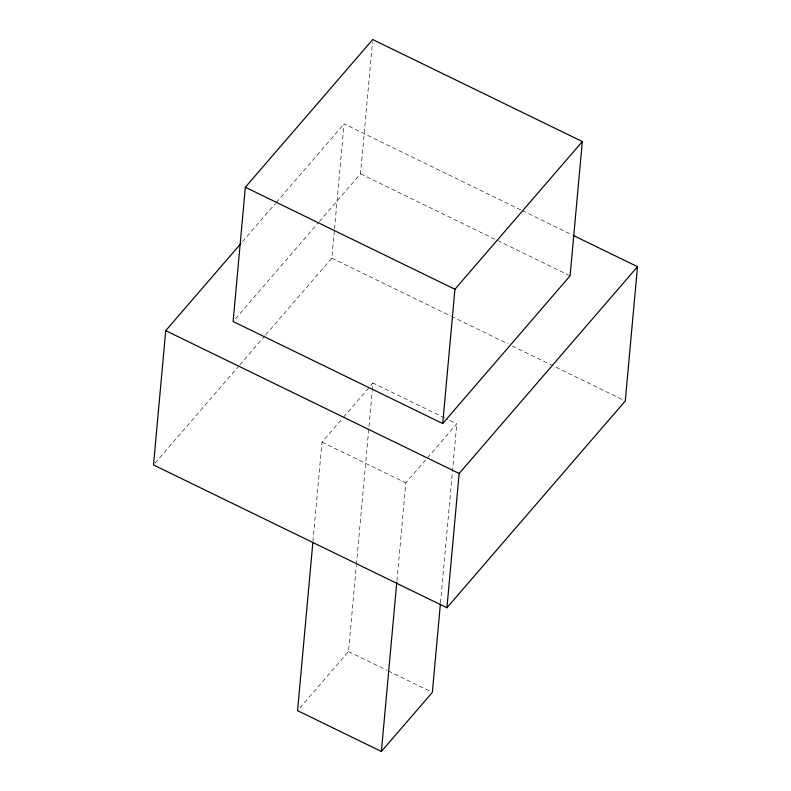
<?xml version="1.0" encoding="UTF-8"?>
<svg xmlns="http://www.w3.org/2000/svg" width="791" height="791" viewBox="0 0 791 791"><rect width="100%" height="100%" fill="white"/><g stroke="black" fill="none" stroke-linecap="round" stroke-linejoin="round"><path stroke-width="0.59" stroke-dasharray="3.96 2.97" d="M265.667 334.89L331.844 258.163L334.395 230.082M334.504 228.866L344.055 123.89L521.229 210.109M312.949 541.42L321.996 442.1L342.691 418.093M319.386 221.5L360.498 173.822L372.502 41.992M299.937 707.876L348.505 651.566L356.316 565.733M356.434 564.507L372.166 391.594M372.274 390.368L372.947 383.012L447.963 419.517M396.904 580.999L405.832 482.896L456.783 423.818L449.061 420.061M440.498 602.851L456.783 423.818M242.382 241.779L275.466 203.416M276.277 202.486L344.055 123.89M235.54 318.724L318.575 222.439M155.115 463.081L239.04 365.768M239.841 364.829L264.856 335.829M343.492 417.173L372.947 383.012M522.337 210.643L572.17 234.897M360.498 173.822L570.103 275.832M331.844 258.163L450.326 315.817M451.434 316.36L507.901 343.838M512.331 345.993L623.061 399.88M321.996 442.1L405.832 482.896M348.505 651.566L387.115 670.363M388.223 670.897L430.136 691.294"/><path stroke-width="1.19" d="M240.771 243.658L165.724 330.668L153.503 464.95L446.945 607.745L625.276 400.958L637.497 266.686L573.277 235.431M245.339 187.249L233.118 321.532L442.713 423.531L570.103 275.832L582.324 141.549L372.719 39.55L245.339 187.249L454.934 289.259L442.713 423.531M312.84 542.656L297.554 710.654L381.391 751.45L432.351 692.372L440.379 604.077M381.391 751.45L396.795 582.225M446.945 607.745L459.156 473.473L637.497 266.686M454.934 289.259L582.324 141.549M165.724 330.668L459.156 473.473"/></g></svg>
